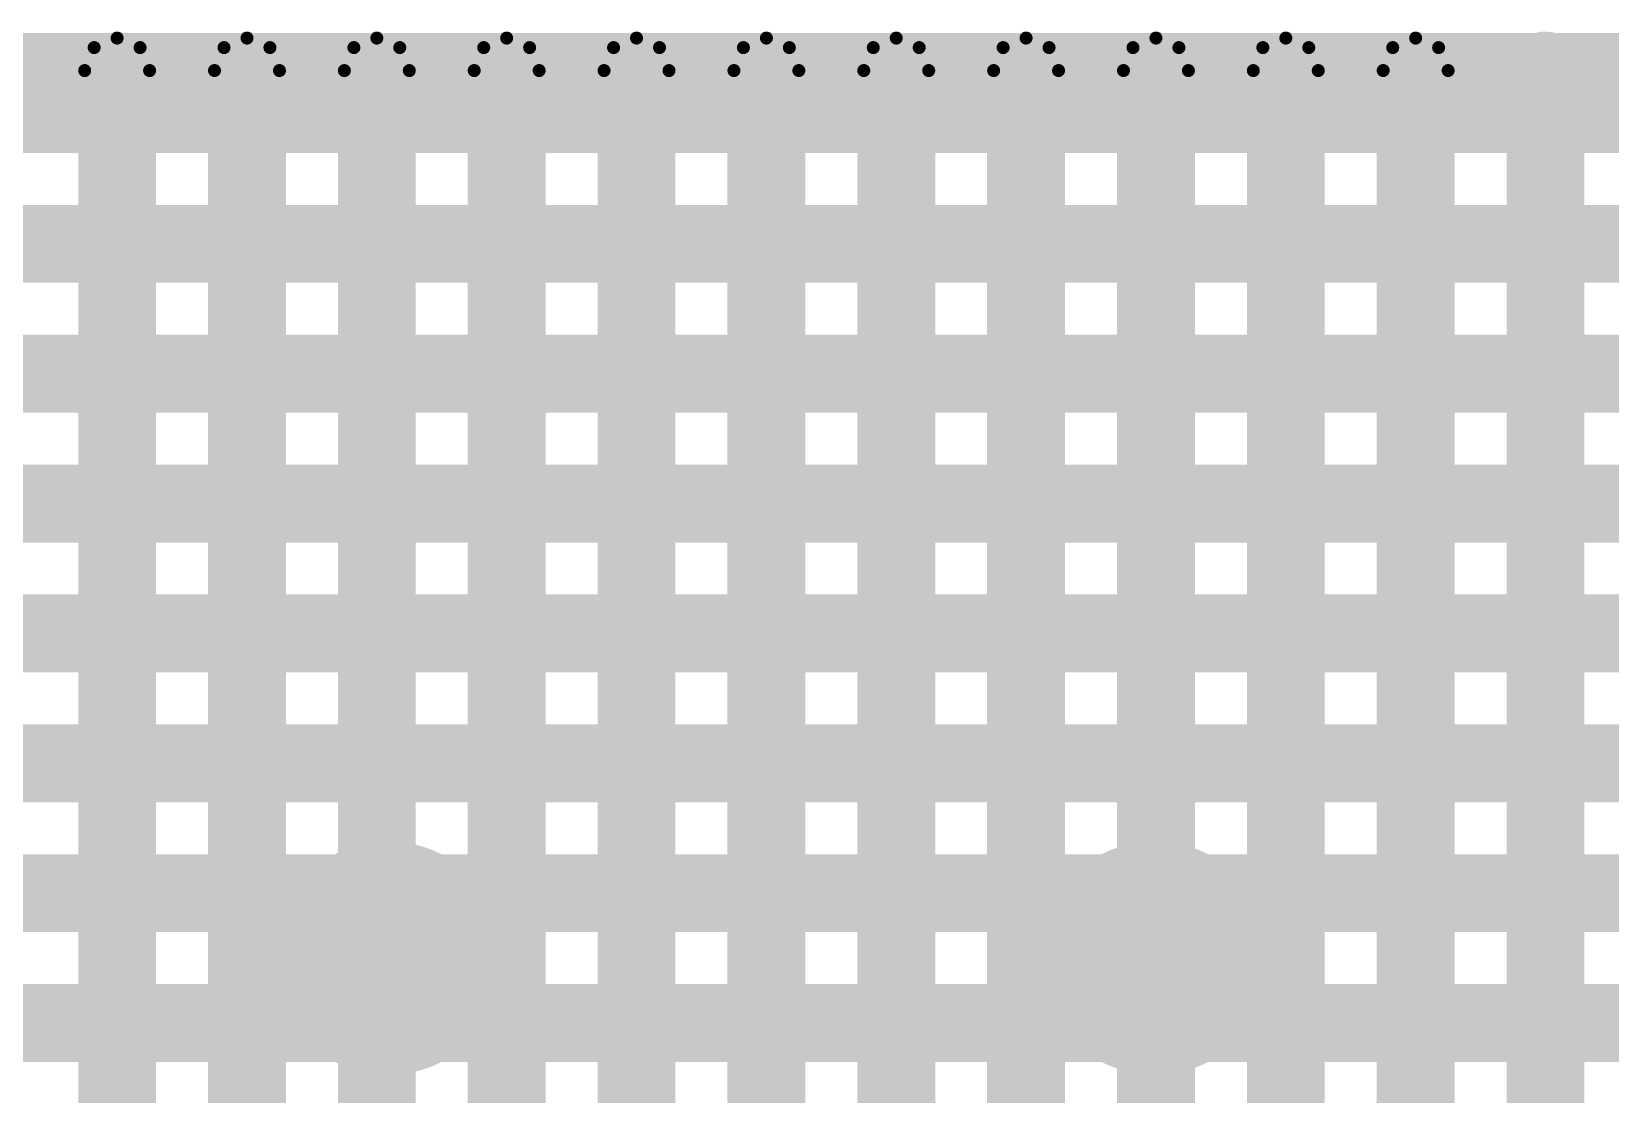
# Model space of a CAD drawing. Header units: millimetres. Extents: x 2260 to 2572, y -21 to 200.
# Drawn here: x 2337.503 to 2340.591, y 135.534 to 137.612 of the extents above; entities that cross this region are included whole.
import ezdxf

# ---------------------------------------------------------------- set-up
doc = ezdxf.new("R2010")
doc.units = ezdxf.units.MM
doc.layers.get('0').update_dxf_attribs({"lineweight": 18})
doc.layers.add('01', color=1, linetype='Continuous', lineweight=18)

# ---------------------------------------------------------------- blocks, each defined once
blk = doc.blocks.new('PAD_R1')
blk.add_lwpolyline([(0.25, 0, 0.5, 0.5, 1), (-0.25, 0, 0.5, 0.5, 1)], format="xyseb", close=True)

msp = doc.modelspace()

# ---------------------------------------------------------------- linework, layer by layer
at = {"layer": '01'}
for points in [[(2325.4442, 137.5336, 0.1524, 0.1524, 0), (2350.4782, 137.5336, 0.1524, 0.1524, 0)], [(2337.6343, 137.5721, 0.0508, 0.0508, 0), (2337.6194, 137.5361, 0.0508, 0.0508, 0)], [(2337.6253, 137.581, 0.0254, 0.0254, 0), (2337.6067, 137.5361, 0.0254, 0.0254, 0)], [(2337.6448, 134.6778, 0.1016, 0.1016, 0), (2337.6448, 137.5361, 0.1016, 0.1016, 0)], [(2337.7142, 137.5615, 0.0508, 0.0508, 0), (2337.6262, 137.5615, 0.0508, 0.0508, 0)], [(2337.6702, 137.5869, 0.0508, 0.0508, 0), (2337.6343, 137.5721, 0.0508, 0.0508, 0)], [(2337.6702, 137.5996, 0.0254, 0.0254, 0), (2337.6253, 137.581, 0.0254, 0.0254, 0)], [(2337.7061, 137.5721, 0.0508, 0.0508, 0), (2337.6702, 137.5869, 0.0508, 0.0508, 0)], [(2337.6956, 134.6778, 0.1016, 0.1016, 0), (2337.6956, 137.5361, 0.1016, 0.1016, 0)], [(2337.7151, 137.581, 0.0254, 0.0254, 0), (2337.6702, 137.5996, 0.0254, 0.0254, 0)], [(2337.721, 137.5361, 0.0508, 0.0508, 0), (2337.7061, 137.5721, 0.0508, 0.0508, 0)], [(2337.7337, 137.5361, 0.0254, 0.0254, 0), (2337.7151, 137.581, 0.0254, 0.0254, 0)], [(2337.8883, 137.5721, 0.0508, 0.0508, 0), (2337.8734, 137.5361, 0.0508, 0.0508, 0)], [(2337.8793, 137.581, 0.0254, 0.0254, 0), (2337.8607, 137.5361, 0.0254, 0.0254, 0)], [(2337.8988, 135.292, 0.1016, 0.1016, 0), (2337.8988, 137.5361, 0.1016, 0.1016, 0)], [(2337.9682, 137.5615, 0.0508, 0.0508, 0), (2337.8802, 137.5615, 0.0508, 0.0508, 0)], [(2337.9242, 137.5869, 0.0508, 0.0508, 0), (2337.8883, 137.5721, 0.0508, 0.0508, 0)], [(2337.9242, 137.5996, 0.0254, 0.0254, 0), (2337.8793, 137.581, 0.0254, 0.0254, 0)], [(2337.9601, 137.5721, 0.0508, 0.0508, 0), (2337.9242, 137.5869, 0.0508, 0.0508, 0)], [(2337.9496, 135.292, 0.1016, 0.1016, 0), (2337.9496, 137.5361, 0.1016, 0.1016, 0)], [(2337.9691, 137.581, 0.0254, 0.0254, 0), (2337.9242, 137.5996, 0.0254, 0.0254, 0)], [(2337.975, 137.5361, 0.0508, 0.0508, 0), (2337.9601, 137.5721, 0.0508, 0.0508, 0)], [(2337.9877, 137.5361, 0.0254, 0.0254, 0), (2337.9691, 137.581, 0.0254, 0.0254, 0)], [(2338.1423, 137.5721, 0.0508, 0.0508, 0), (2338.1274, 137.5361, 0.0508, 0.0508, 0)], [(2338.1333, 137.581, 0.0254, 0.0254, 0), (2338.1147, 137.5361, 0.0254, 0.0254, 0)], [(2338.1528, 135.292, 0.1016, 0.1016, 0), (2338.1528, 137.5361, 0.1016, 0.1016, 0)], [(2338.2222, 137.5615, 0.0508, 0.0508, 0), (2338.1342, 137.5615, 0.0508, 0.0508, 0)], [(2338.1782, 137.5869, 0.0508, 0.0508, 0), (2338.1423, 137.5721, 0.0508, 0.0508, 0)], [(2338.1782, 137.5996, 0.0254, 0.0254, 0), (2338.1333, 137.581, 0.0254, 0.0254, 0)], [(2338.2141, 137.5721, 0.0508, 0.0508, 0), (2338.1782, 137.5869, 0.0508, 0.0508, 0)], [(2338.2036, 135.292, 0.1016, 0.1016, 0), (2338.2036, 137.5361, 0.1016, 0.1016, 0)], [(2338.2231, 137.581, 0.0254, 0.0254, 0), (2338.1782, 137.5996, 0.0254, 0.0254, 0)], [(2338.229, 137.5361, 0.0508, 0.0508, 0), (2338.2141, 137.5721, 0.0508, 0.0508, 0)], [(2338.2417, 137.5361, 0.0254, 0.0254, 0), (2338.2231, 137.581, 0.0254, 0.0254, 0)], [(2338.3963, 137.5721, 0.0508, 0.0508, 0), (2338.3814, 137.5361, 0.0508, 0.0508, 0)], [(2338.3873, 137.581, 0.0254, 0.0254, 0), (2338.3687, 137.5361, 0.0254, 0.0254, 0)], [(2338.4068, 134.992, 0.1016, 0.1016, 0), (2338.4068, 137.5361, 0.1016, 0.1016, 0)], [(2338.4762, 137.5615, 0.0508, 0.0508, 0), (2338.3882, 137.5615, 0.0508, 0.0508, 0)], [(2338.4322, 137.5869, 0.0508, 0.0508, 0), (2338.3963, 137.5721, 0.0508, 0.0508, 0)], [(2338.4322, 137.5996, 0.0254, 0.0254, 0), (2338.3873, 137.581, 0.0254, 0.0254, 0)], [(2338.4681, 137.5721, 0.0508, 0.0508, 0), (2338.4322, 137.5869, 0.0508, 0.0508, 0)], [(2338.4576, 134.992, 0.1016, 0.1016, 0), (2338.4576, 137.5361, 0.1016, 0.1016, 0)], [(2338.4771, 137.581, 0.0254, 0.0254, 0), (2338.4322, 137.5996, 0.0254, 0.0254, 0)], [(2338.483, 137.5361, 0.0508, 0.0508, 0), (2338.4681, 137.5721, 0.0508, 0.0508, 0)], [(2338.4957, 137.5361, 0.0254, 0.0254, 0), (2338.4771, 137.581, 0.0254, 0.0254, 0)], [(2338.6503, 137.5721, 0.0508, 0.0508, 0), (2338.6354, 137.5361, 0.0508, 0.0508, 0)], [(2338.6413, 137.581, 0.0254, 0.0254, 0), (2338.6227, 137.5361, 0.0254, 0.0254, 0)], [(2338.6608, 135.292, 0.1016, 0.1016, 0), (2338.6608, 137.5361, 0.1016, 0.1016, 0)], [(2338.7302, 137.5615, 0.0508, 0.0508, 0), (2338.6422, 137.5615, 0.0508, 0.0508, 0)], [(2338.6862, 137.5869, 0.0508, 0.0508, 0), (2338.6503, 137.5721, 0.0508, 0.0508, 0)], [(2338.6862, 137.5996, 0.0254, 0.0254, 0), (2338.6413, 137.581, 0.0254, 0.0254, 0)], [(2338.7221, 137.5721, 0.0508, 0.0508, 0), (2338.6862, 137.5869, 0.0508, 0.0508, 0)], [(2338.7116, 135.292, 0.1016, 0.1016, 0), (2338.7116, 137.5361, 0.1016, 0.1016, 0)], [(2338.7311, 137.581, 0.0254, 0.0254, 0), (2338.6862, 137.5996, 0.0254, 0.0254, 0)], [(2338.737, 137.5361, 0.0508, 0.0508, 0), (2338.7221, 137.5721, 0.0508, 0.0508, 0)], [(2338.7497, 137.5361, 0.0254, 0.0254, 0), (2338.7311, 137.581, 0.0254, 0.0254, 0)], [(2338.9043, 137.5721, 0.0508, 0.0508, 0), (2338.8894, 137.5361, 0.0508, 0.0508, 0)], [(2338.8953, 137.581, 0.0254, 0.0254, 0), (2338.8767, 137.5361, 0.0254, 0.0254, 0)], [(2338.9148, 135.292, 0.1016, 0.1016, 0), (2338.9148, 137.5361, 0.1016, 0.1016, 0)], [(2338.9842, 137.5615, 0.0508, 0.0508, 0), (2338.8962, 137.5615, 0.0508, 0.0508, 0)], [(2338.9402, 137.5869, 0.0508, 0.0508, 0), (2338.9043, 137.5721, 0.0508, 0.0508, 0)], [(2338.9402, 137.5996, 0.0254, 0.0254, 0), (2338.8953, 137.581, 0.0254, 0.0254, 0)], [(2338.9761, 137.5721, 0.0508, 0.0508, 0), (2338.9402, 137.5869, 0.0508, 0.0508, 0)], [(2338.9656, 135.292, 0.1016, 0.1016, 0), (2338.9656, 137.5361, 0.1016, 0.1016, 0)], [(2338.9851, 137.581, 0.0254, 0.0254, 0), (2338.9402, 137.5996, 0.0254, 0.0254, 0)], [(2338.991, 137.5361, 0.0508, 0.0508, 0), (2338.9761, 137.5721, 0.0508, 0.0508, 0)], [(2339.0037, 137.5361, 0.0254, 0.0254, 0), (2338.9851, 137.581, 0.0254, 0.0254, 0)], [(2339.1583, 137.5721, 0.0508, 0.0508, 0), (2339.1434, 137.5361, 0.0508, 0.0508, 0)], [(2339.1493, 137.581, 0.0254, 0.0254, 0), (2339.1307, 137.5361, 0.0254, 0.0254, 0)], [(2339.1688, 69.8583, 0.1016, 0.1016, 0), (2339.1688, 137.5361, 0.1016, 0.1016, 0)], [(2339.2382, 137.5615, 0.0508, 0.0508, 0), (2339.1502, 137.5615, 0.0508, 0.0508, 0)], [(2339.1942, 137.5869, 0.0508, 0.0508, 0), (2339.1583, 137.5721, 0.0508, 0.0508, 0)], [(2339.1942, 137.5996, 0.0254, 0.0254, 0), (2339.1493, 137.581, 0.0254, 0.0254, 0)], [(2339.2301, 137.5721, 0.0508, 0.0508, 0), (2339.1942, 137.5869, 0.0508, 0.0508, 0)], [(2339.2196, 69.8583, 0.1016, 0.1016, 0), (2339.2196, 137.5361, 0.1016, 0.1016, 0)], [(2339.2391, 137.581, 0.0254, 0.0254, 0), (2339.1942, 137.5996, 0.0254, 0.0254, 0)], [(2339.245, 137.5361, 0.0508, 0.0508, 0), (2339.2301, 137.5721, 0.0508, 0.0508, 0)], [(2339.2577, 137.5361, 0.0254, 0.0254, 0), (2339.2391, 137.581, 0.0254, 0.0254, 0)], [(2339.4123, 137.5721, 0.0508, 0.0508, 0), (2339.3974, 137.5361, 0.0508, 0.0508, 0)], [(2339.4033, 137.581, 0.0254, 0.0254, 0), (2339.3847, 137.5361, 0.0254, 0.0254, 0)], [(2339.4228, 69.9079, 0.1016, 0.1016, 0), (2339.4228, 137.5361, 0.1016, 0.1016, 0)], [(2339.4922, 137.5615, 0.0508, 0.0508, 0), (2339.4042, 137.5615, 0.0508, 0.0508, 0)], [(2339.4482, 137.5869, 0.0508, 0.0508, 0), (2339.4123, 137.5721, 0.0508, 0.0508, 0)], [(2339.4482, 137.5996, 0.0254, 0.0254, 0), (2339.4033, 137.581, 0.0254, 0.0254, 0)], [(2339.4841, 137.5721, 0.0508, 0.0508, 0), (2339.4482, 137.5869, 0.0508, 0.0508, 0)], [(2339.4736, 69.9079, 0.1016, 0.1016, 0), (2339.4736, 137.5361, 0.1016, 0.1016, 0)], [(2339.4931, 137.581, 0.0254, 0.0254, 0), (2339.4482, 137.5996, 0.0254, 0.0254, 0)], [(2339.499, 137.5361, 0.0508, 0.0508, 0), (2339.4841, 137.5721, 0.0508, 0.0508, 0)], [(2339.5117, 137.5361, 0.0254, 0.0254, 0), (2339.4931, 137.581, 0.0254, 0.0254, 0)], [(2339.6663, 137.5721, 0.0508, 0.0508, 0), (2339.6514, 137.5361, 0.0508, 0.0508, 0)], [(2339.6573, 137.581, 0.0254, 0.0254, 0), (2339.6387, 137.5361, 0.0254, 0.0254, 0)], [(2339.6768, 69.9077, 0.1016, 0.1016, 0), (2339.6768, 137.5361, 0.1016, 0.1016, 0)], [(2339.7462, 137.5615, 0.0508, 0.0508, 0), (2339.6582, 137.5615, 0.0508, 0.0508, 0)], [(2339.7022, 137.5869, 0.0508, 0.0508, 0), (2339.6663, 137.5721, 0.0508, 0.0508, 0)], [(2339.7022, 137.5996, 0.0254, 0.0254, 0), (2339.6573, 137.581, 0.0254, 0.0254, 0)], [(2339.7381, 137.5721, 0.0508, 0.0508, 0), (2339.7022, 137.5869, 0.0508, 0.0508, 0)], [(2339.7276, 69.9077, 0.1016, 0.1016, 0), (2339.7276, 137.5361, 0.1016, 0.1016, 0)], [(2339.7471, 137.581, 0.0254, 0.0254, 0), (2339.7022, 137.5996, 0.0254, 0.0254, 0)], [(2339.753, 137.5361, 0.0508, 0.0508, 0), (2339.7381, 137.5721, 0.0508, 0.0508, 0)], [(2339.7657, 137.5361, 0.0254, 0.0254, 0), (2339.7471, 137.581, 0.0254, 0.0254, 0)], [(2339.9203, 137.5721, 0.0508, 0.0508, 0), (2339.9054, 137.5361, 0.0508, 0.0508, 0)], [(2339.9113, 137.581, 0.0254, 0.0254, 0), (2339.8927, 137.5361, 0.0254, 0.0254, 0)], [(2339.9308, 69.8566, 0.1016, 0.1016, 0), (2339.9308, 137.5361, 0.1016, 0.1016, 0)], [(2340.0002, 137.5615, 0.0508, 0.0508, 0), (2339.9122, 137.5615, 0.0508, 0.0508, 0)], [(2339.9562, 137.5869, 0.0508, 0.0508, 0), (2339.9203, 137.5721, 0.0508, 0.0508, 0)], [(2339.9562, 137.5996, 0.0254, 0.0254, 0), (2339.9113, 137.581, 0.0254, 0.0254, 0)], [(2339.9921, 137.5721, 0.0508, 0.0508, 0), (2339.9562, 137.5869, 0.0508, 0.0508, 0)], [(2339.9816, 69.8566, 0.1016, 0.1016, 0), (2339.9816, 137.5361, 0.1016, 0.1016, 0)], [(2340.0011, 137.581, 0.0254, 0.0254, 0), (2339.9562, 137.5996, 0.0254, 0.0254, 0)], [(2340.007, 137.5361, 0.0508, 0.0508, 0), (2339.9921, 137.5721, 0.0508, 0.0508, 0)], [(2340.0197, 137.5361, 0.0254, 0.0254, 0), (2340.0011, 137.581, 0.0254, 0.0254, 0)], [(2340.1743, 137.5721, 0.0508, 0.0508, 0), (2340.1594, 137.5361, 0.0508, 0.0508, 0)], [(2340.1653, 137.581, 0.0254, 0.0254, 0), (2340.1467, 137.5361, 0.0254, 0.0254, 0)], [(2340.1848, 69.7164, 0.1016, 0.1016, 0), (2340.1848, 137.5361, 0.1016, 0.1016, 0)], [(2340.2542, 137.5615, 0.0508, 0.0508, 0), (2340.1662, 137.5615, 0.0508, 0.0508, 0)], [(2340.2102, 137.5869, 0.0508, 0.0508, 0), (2340.1743, 137.5721, 0.0508, 0.0508, 0)], [(2340.2102, 137.5996, 0.0254, 0.0254, 0), (2340.1653, 137.581, 0.0254, 0.0254, 0)], [(2340.2461, 137.5721, 0.0508, 0.0508, 0), (2340.2102, 137.5869, 0.0508, 0.0508, 0)], [(2340.2356, 69.7164, 0.1016, 0.1016, 0), (2340.2356, 137.5361, 0.1016, 0.1016, 0)], [(2340.2551, 137.581, 0.0254, 0.0254, 0), (2340.2102, 137.5996, 0.0254, 0.0254, 0)], [(2340.261, 137.5361, 0.0508, 0.0508, 0), (2340.2461, 137.5721, 0.0508, 0.0508, 0)], [(2340.2737, 137.5361, 0.0254, 0.0254, 0), (2340.2551, 137.581, 0.0254, 0.0254, 0)], [(2340.4642, 137.5361, 0.1524, 0.1524, 0), (2340.4642, 65.7287, 0.1524, 0.1524, 0)], [(2337.721, 137.5361, 0.0508, 0.0508, 0), (2337.6194, 137.5361, 0.0508, 0.0508, 0)], [(2337.975, 137.5361, 0.0508, 0.0508, 0), (2337.8734, 137.5361, 0.0508, 0.0508, 0)], [(2338.229, 137.5361, 0.0508, 0.0508, 0), (2338.1274, 137.5361, 0.0508, 0.0508, 0)], [(2338.483, 137.5361, 0.0508, 0.0508, 0), (2338.3814, 137.5361, 0.0508, 0.0508, 0)], [(2338.737, 137.5361, 0.0508, 0.0508, 0), (2338.6354, 137.5361, 0.0508, 0.0508, 0)], [(2338.991, 137.5361, 0.0508, 0.0508, 0), (2338.8894, 137.5361, 0.0508, 0.0508, 0)], [(2339.245, 137.5361, 0.0508, 0.0508, 0), (2339.1434, 137.5361, 0.0508, 0.0508, 0)], [(2339.499, 137.5361, 0.0508, 0.0508, 0), (2339.3974, 137.5361, 0.0508, 0.0508, 0)], [(2339.753, 137.5361, 0.0508, 0.0508, 0), (2339.6514, 137.5361, 0.0508, 0.0508, 0)], [(2340.007, 137.5361, 0.0508, 0.0508, 0), (2339.9054, 137.5361, 0.0508, 0.0508, 0)], [(2340.261, 137.5361, 0.0508, 0.0508, 0), (2340.1594, 137.5361, 0.0508, 0.0508, 0)], [(2350.4741, 137.4513, 0.1524, 0.1524, 0), (2325.4264, 137.4513, 0.1524, 0.1524, 0)], [(2337.6067, 137.5361, 0.0254, 0.0254, 0), (2337.6067, 134.1714, 0.0254, 0.0254, 0)], [(2337.7337, 134.6793, 0.0254, 0.0254, 0), (2337.7337, 137.5361, 0.0254, 0.0254, 0)], [(2337.8607, 137.5361, 0.0254, 0.0254, 0), (2337.8607, 135.1872, 0.0254, 0.0254, 0)], [(2337.9877, 135.3047, 0.0254, 0.0254, 0), (2337.9877, 137.5361, 0.0254, 0.0254, 0)], [(2338.1147, 137.5361, 0.0254, 0.0254, 0), (2338.1147, 135.3047, 0.0254, 0.0254, 0)], [(2338.2417, 135.3047, 0.0254, 0.0254, 0), (2338.2417, 137.5361, 0.0254, 0.0254, 0)], [(2338.3687, 137.5361, 0.0254, 0.0254, 0), (2338.3687, 134.9936, 0.0254, 0.0254, 0)], [(2338.4957, 134.4857, 0.0254, 0.0254, 0), (2338.4957, 137.5361, 0.0254, 0.0254, 0)], [(2338.6227, 137.5361, 0.0254, 0.0254, 0), (2338.6227, 133.9778, 0.0254, 0.0254, 0)], [(2338.7497, 135.3047, 0.0254, 0.0254, 0), (2338.7497, 137.5361, 0.0254, 0.0254, 0)], [(2338.8767, 137.5361, 0.0254, 0.0254, 0), (2338.8767, 135.3047, 0.0254, 0.0254, 0)], [(2339.0037, 135.3047, 0.0254, 0.0254, 0), (2339.0037, 137.5361, 0.0254, 0.0254, 0)], [(2339.1307, 137.5361, 0.0254, 0.0254, 0), (2339.1307, 69.8109, 0.0254, 0.0254, 0)], [(2339.2577, 69.867, 0.0254, 0.0254, 0), (2339.2577, 137.5361, 0.0254, 0.0254, 0)], [(2339.3847, 137.5361, 0.0254, 0.0254, 0), (2339.3847, 69.9025, 0.0254, 0.0254, 0)], [(2339.5117, 69.9195, 0.0254, 0.0254, 0), (2339.5117, 137.5361, 0.0254, 0.0254, 0)], [(2339.6387, 137.5361, 0.0254, 0.0254, 0), (2339.6387, 69.9188, 0.0254, 0.0254, 0)], [(2339.7657, 69.9003, 0.0254, 0.0254, 0), (2339.7657, 137.5361, 0.0254, 0.0254, 0)], [(2339.8927, 137.5361, 0.0254, 0.0254, 0), (2339.8927, 69.8652, 0.0254, 0.0254, 0)], [(2340.0197, 69.8109, 0.0254, 0.0254, 0), (2340.0197, 137.5361, 0.0254, 0.0254, 0)], [(2340.1467, 137.5361, 0.0254, 0.0254, 0), (2340.1467, 69.7221, 0.0254, 0.0254, 0)], [(2340.2737, 69.557, 0.0254, 0.0254, 0), (2340.2737, 137.5361, 0.0254, 0.0254, 0)], [(2350.4741, 137.1973, 0.1524, 0.1524, 0), (2325.4264, 137.1973, 0.1524, 0.1524, 0)], [(2350.4741, 136.9433, 0.1524, 0.1524, 0), (2325.4264, 136.9433, 0.1524, 0.1524, 0)], [(2350.4741, 136.6893, 0.1524, 0.1524, 0), (2325.4264, 136.6893, 0.1524, 0.1524, 0)], [(2350.4741, 136.4353, 0.1524, 0.1524, 0), (2325.4264, 136.4353, 0.1524, 0.1524, 0)], [(2350.4741, 136.1813, 0.1524, 0.1524, 0), (2325.4264, 136.1813, 0.1524, 0.1524, 0)], [(2350.4741, 135.9273, 0.1524, 0.1524, 0), (2325.4264, 135.9273, 0.1524, 0.1524, 0)], [(2350.4741, 135.6733, 0.1524, 0.1524, 0), (2325.4264, 135.6733, 0.1524, 0.1524, 0)]]:
    msp.add_lwpolyline(points, format="xyseb", dxfattribs=at)

# ---------------------------------------------------------------- block references
for p, xscale, yscale in [((2337.6262, 137.5615), -0.0508, 0.0508), ((2337.6343, 137.5721), -0.0508, 0.0508), ((2337.6343, 137.5721), -0.0508, 0.0508), ((2337.6253, 137.581), -0.0254, 0.0254), ((2337.6253, 137.581), -0.0254, 0.0254), ((2337.6702, 137.5869), -0.0508, 0.0508), ((2337.6702, 137.5869), -0.0508, 0.0508), ((2337.6702, 137.5869), -0.0508, 0.0508), ((2337.6702, 137.5996), -0.0254, 0.0254), ((2337.6702, 137.5996), -0.0254, 0.0254), ((2337.7061, 137.5721), -0.0508, 0.0508), ((2337.7061, 137.5721), -0.0508, 0.0508), ((2337.7142, 137.5615), -0.0508, 0.0508), ((2337.7151, 137.581), -0.0254, 0.0254), ((2337.7151, 137.581), -0.0254, 0.0254), ((2337.8802, 137.5615), -0.0508, 0.0508), ((2337.8883, 137.5721), -0.0508, 0.0508), ((2337.8883, 137.5721), -0.0508, 0.0508), ((2337.8793, 137.581), -0.0254, 0.0254), ((2337.8793, 137.581), -0.0254, 0.0254), ((2337.9242, 137.5869), -0.0508, 0.0508), ((2337.9242, 137.5869), -0.0508, 0.0508), ((2337.9242, 137.5869), -0.0508, 0.0508), ((2337.9242, 137.5996), -0.0254, 0.0254), ((2337.9242, 137.5996), -0.0254, 0.0254), ((2337.9601, 137.5721), -0.0508, 0.0508), ((2337.9601, 137.5721), -0.0508, 0.0508), ((2337.9682, 137.5615), -0.0508, 0.0508), ((2337.9691, 137.581), -0.0254, 0.0254), ((2337.9691, 137.581), -0.0254, 0.0254), ((2338.1342, 137.5615), -0.0508, 0.0508), ((2338.1423, 137.5721), -0.0508, 0.0508), ((2338.1423, 137.5721), -0.0508, 0.0508), ((2338.1333, 137.581), -0.0254, 0.0254), ((2338.1333, 137.581), -0.0254, 0.0254), ((2338.1782, 137.5869), -0.0508, 0.0508), ((2338.1782, 137.5869), -0.0508, 0.0508), ((2338.1782, 137.5869), -0.0508, 0.0508), ((2338.1782, 137.5996), -0.0254, 0.0254), ((2338.1782, 137.5996), -0.0254, 0.0254), ((2338.2141, 137.5721), -0.0508, 0.0508), ((2338.2141, 137.5721), -0.0508, 0.0508), ((2338.2222, 137.5615), -0.0508, 0.0508), ((2338.2231, 137.581), -0.0254, 0.0254), ((2338.2231, 137.581), -0.0254, 0.0254), ((2338.3882, 137.5615), -0.0508, 0.0508), ((2338.3963, 137.5721), -0.0508, 0.0508), ((2338.3963, 137.5721), -0.0508, 0.0508), ((2338.3873, 137.581), -0.0254, 0.0254), ((2338.3873, 137.581), -0.0254, 0.0254), ((2338.4322, 137.5869), -0.0508, 0.0508), ((2338.4322, 137.5869), -0.0508, 0.0508), ((2338.4322, 137.5869), -0.0508, 0.0508), ((2338.4322, 137.5996), -0.0254, 0.0254), ((2338.4322, 137.5996), -0.0254, 0.0254), ((2338.4681, 137.5721), -0.0508, 0.0508), ((2338.4681, 137.5721), -0.0508, 0.0508), ((2338.4762, 137.5615), -0.0508, 0.0508), ((2338.4771, 137.581), -0.0254, 0.0254), ((2338.4771, 137.581), -0.0254, 0.0254), ((2338.6422, 137.5615), -0.0508, 0.0508), ((2338.6503, 137.5721), -0.0508, 0.0508), ((2338.6503, 137.5721), -0.0508, 0.0508), ((2338.6413, 137.581), -0.0254, 0.0254), ((2338.6413, 137.581), -0.0254, 0.0254), ((2338.6862, 137.5869), -0.0508, 0.0508), ((2338.6862, 137.5869), -0.0508, 0.0508), ((2338.6862, 137.5869), -0.0508, 0.0508), ((2338.6862, 137.5996), -0.0254, 0.0254), ((2338.6862, 137.5996), -0.0254, 0.0254), ((2338.7221, 137.5721), -0.0508, 0.0508), ((2338.7221, 137.5721), -0.0508, 0.0508), ((2338.7302, 137.5615), -0.0508, 0.0508), ((2338.7311, 137.581), -0.0254, 0.0254), ((2338.7311, 137.581), -0.0254, 0.0254), ((2338.8962, 137.5615), -0.0508, 0.0508), ((2338.9043, 137.5721), -0.0508, 0.0508), ((2338.9043, 137.5721), -0.0508, 0.0508), ((2338.8953, 137.581), -0.0254, 0.0254), ((2338.8953, 137.581), -0.0254, 0.0254), ((2338.9402, 137.5869), -0.0508, 0.0508), ((2338.9402, 137.5869), -0.0508, 0.0508), ((2338.9402, 137.5869), -0.0508, 0.0508), ((2338.9402, 137.5996), -0.0254, 0.0254), ((2338.9402, 137.5996), -0.0254, 0.0254), ((2338.9761, 137.5721), -0.0508, 0.0508), ((2338.9761, 137.5721), -0.0508, 0.0508), ((2338.9842, 137.5615), -0.0508, 0.0508), ((2338.9851, 137.581), -0.0254, 0.0254), ((2338.9851, 137.581), -0.0254, 0.0254), ((2339.1502, 137.5615), -0.0508, 0.0508), ((2339.1583, 137.5721), -0.0508, 0.0508), ((2339.1583, 137.5721), -0.0508, 0.0508), ((2339.1493, 137.581), -0.0254, 0.0254), ((2339.1493, 137.581), -0.0254, 0.0254), ((2339.1942, 137.5869), -0.0508, 0.0508), ((2339.1942, 137.5869), -0.0508, 0.0508), ((2339.1942, 137.5869), -0.0508, 0.0508), ((2339.1942, 137.5996), -0.0254, 0.0254), ((2339.1942, 137.5996), -0.0254, 0.0254), ((2339.2301, 137.5721), -0.0508, 0.0508), ((2339.2301, 137.5721), -0.0508, 0.0508), ((2339.2382, 137.5615), -0.0508, 0.0508), ((2339.2391, 137.581), -0.0254, 0.0254), ((2339.2391, 137.581), -0.0254, 0.0254), ((2339.4042, 137.5615), -0.0508, 0.0508), ((2339.4123, 137.5721), -0.0508, 0.0508), ((2339.4123, 137.5721), -0.0508, 0.0508), ((2339.4033, 137.581), -0.0254, 0.0254), ((2339.4033, 137.581), -0.0254, 0.0254), ((2339.4482, 137.5869), -0.0508, 0.0508), ((2339.4482, 137.5869), -0.0508, 0.0508), ((2339.4482, 137.5869), -0.0508, 0.0508), ((2339.4482, 137.5996), -0.0254, 0.0254), ((2339.4482, 137.5996), -0.0254, 0.0254), ((2339.4841, 137.5721), -0.0508, 0.0508), ((2339.4841, 137.5721), -0.0508, 0.0508), ((2339.4922, 137.5615), -0.0508, 0.0508), ((2339.4931, 137.581), -0.0254, 0.0254), ((2339.4931, 137.581), -0.0254, 0.0254), ((2339.6582, 137.5615), -0.0508, 0.0508), ((2339.6663, 137.5721), -0.0508, 0.0508), ((2339.6663, 137.5721), -0.0508, 0.0508), ((2339.6573, 137.581), -0.0254, 0.0254), ((2339.6573, 137.581), -0.0254, 0.0254), ((2339.7022, 137.5869), -0.0508, 0.0508), ((2339.7022, 137.5869), -0.0508, 0.0508), ((2339.7022, 137.5869), -0.0508, 0.0508), ((2339.7022, 137.5996), -0.0254, 0.0254), ((2339.7022, 137.5996), -0.0254, 0.0254), ((2339.7381, 137.5721), -0.0508, 0.0508), ((2339.7381, 137.5721), -0.0508, 0.0508), ((2339.7462, 137.5615), -0.0508, 0.0508), ((2339.7471, 137.581), -0.0254, 0.0254), ((2339.7471, 137.581), -0.0254, 0.0254), ((2339.9122, 137.5615), -0.0508, 0.0508), ((2339.9203, 137.5721), -0.0508, 0.0508), ((2339.9203, 137.5721), -0.0508, 0.0508), ((2339.9113, 137.581), -0.0254, 0.0254), ((2339.9113, 137.581), -0.0254, 0.0254), ((2339.9562, 137.5869), -0.0508, 0.0508), ((2339.9562, 137.5869), -0.0508, 0.0508), ((2339.9562, 137.5869), -0.0508, 0.0508), ((2339.9562, 137.5996), -0.0254, 0.0254), ((2339.9562, 137.5996), -0.0254, 0.0254), ((2339.9921, 137.5721), -0.0508, 0.0508), ((2339.9921, 137.5721), -0.0508, 0.0508), ((2340.0002, 137.5615), -0.0508, 0.0508), ((2340.0011, 137.581), -0.0254, 0.0254), ((2340.0011, 137.581), -0.0254, 0.0254), ((2340.1662, 137.5615), -0.0508, 0.0508), ((2340.1743, 137.5721), -0.0508, 0.0508), ((2340.1743, 137.5721), -0.0508, 0.0508), ((2340.1653, 137.581), -0.0254, 0.0254), ((2340.1653, 137.581), -0.0254, 0.0254), ((2340.2102, 137.5869), -0.0508, 0.0508), ((2340.2102, 137.5869), -0.0508, 0.0508), ((2340.2102, 137.5869), -0.0508, 0.0508), ((2340.2102, 137.5996), -0.0254, 0.0254), ((2340.2102, 137.5996), -0.0254, 0.0254), ((2340.2461, 137.5721), -0.0508, 0.0508), ((2340.2461, 137.5721), -0.0508, 0.0508), ((2340.2542, 137.5615), -0.0508, 0.0508), ((2340.2551, 137.581), -0.0254, 0.0254), ((2340.2551, 137.581), -0.0254, 0.0254), ((2340.4642, 137.5361), -0.1524, 0.1524), ((2337.6194, 137.5361), -0.0508, 0.0508), ((2337.6194, 137.5361), -0.0508, 0.0508), ((2337.721, 137.5361), -0.0508, 0.0508), ((2337.721, 137.5361), -0.0508, 0.0508), ((2337.8734, 137.5361), -0.0508, 0.0508), ((2337.8734, 137.5361), -0.0508, 0.0508), ((2337.975, 137.5361), -0.0508, 0.0508), ((2337.975, 137.5361), -0.0508, 0.0508), ((2338.1274, 137.5361), -0.0508, 0.0508), ((2338.1274, 137.5361), -0.0508, 0.0508), ((2338.229, 137.5361), -0.0508, 0.0508), ((2338.229, 137.5361), -0.0508, 0.0508), ((2338.3814, 137.5361), -0.0508, 0.0508), ((2338.3814, 137.5361), -0.0508, 0.0508), ((2338.483, 137.5361), -0.0508, 0.0508), ((2338.483, 137.5361), -0.0508, 0.0508), ((2338.6354, 137.5361), -0.0508, 0.0508), ((2338.6354, 137.5361), -0.0508, 0.0508), ((2338.737, 137.5361), -0.0508, 0.0508), ((2338.737, 137.5361), -0.0508, 0.0508), ((2338.8894, 137.5361), -0.0508, 0.0508), ((2338.8894, 137.5361), -0.0508, 0.0508), ((2338.991, 137.5361), -0.0508, 0.0508), ((2338.991, 137.5361), -0.0508, 0.0508), ((2339.1434, 137.5361), -0.0508, 0.0508), ((2339.1434, 137.5361), -0.0508, 0.0508), ((2339.245, 137.5361), -0.0508, 0.0508), ((2339.245, 137.5361), -0.0508, 0.0508), ((2339.3974, 137.5361), -0.0508, 0.0508), ((2339.3974, 137.5361), -0.0508, 0.0508), ((2339.499, 137.5361), -0.0508, 0.0508), ((2339.499, 137.5361), -0.0508, 0.0508), ((2339.6514, 137.5361), -0.0508, 0.0508), ((2339.6514, 137.5361), -0.0508, 0.0508), ((2339.753, 137.5361), -0.0508, 0.0508), ((2339.753, 137.5361), -0.0508, 0.0508), ((2339.9054, 137.5361), -0.0508, 0.0508), ((2339.9054, 137.5361), -0.0508, 0.0508), ((2340.007, 137.5361), -0.0508, 0.0508), ((2340.007, 137.5361), -0.0508, 0.0508), ((2340.1594, 137.5361), -0.0508, 0.0508), ((2340.1594, 137.5361), -0.0508, 0.0508), ((2340.261, 137.5361), -0.0508, 0.0508), ((2340.261, 137.5361), -0.0508, 0.0508), ((2337.6067, 137.5361), -0.0254, 0.0254), ((2337.6067, 137.5361), -0.0254, 0.0254), ((2337.7337, 137.5361), -0.0254, 0.0254), ((2337.7337, 137.5361), -0.0254, 0.0254), ((2337.8607, 137.5361), -0.0254, 0.0254), ((2337.8607, 137.5361), -0.0254, 0.0254), ((2337.9877, 137.5361), -0.0254, 0.0254), ((2337.9877, 137.5361), -0.0254, 0.0254), ((2338.1147, 137.5361), -0.0254, 0.0254), ((2338.1147, 137.5361), -0.0254, 0.0254), ((2338.2417, 137.5361), -0.0254, 0.0254), ((2338.2417, 137.5361), -0.0254, 0.0254), ((2338.3687, 137.5361), -0.0254, 0.0254), ((2338.3687, 137.5361), -0.0254, 0.0254), ((2338.4957, 137.5361), -0.0254, 0.0254), ((2338.4957, 137.5361), -0.0254, 0.0254), ((2338.6227, 137.5361), -0.0254, 0.0254), ((2338.6227, 137.5361), -0.0254, 0.0254), ((2338.7497, 137.5361), -0.0254, 0.0254), ((2338.7497, 137.5361), -0.0254, 0.0254), ((2338.8767, 137.5361), -0.0254, 0.0254), ((2338.8767, 137.5361), -0.0254, 0.0254), ((2339.0037, 137.5361), -0.0254, 0.0254), ((2339.0037, 137.5361), -0.0254, 0.0254), ((2339.1307, 137.5361), -0.0254, 0.0254), ((2339.1307, 137.5361), -0.0254, 0.0254), ((2339.2577, 137.5361), -0.0254, 0.0254), ((2339.2577, 137.5361), -0.0254, 0.0254), ((2339.3847, 137.5361), -0.0254, 0.0254), ((2339.3847, 137.5361), -0.0254, 0.0254), ((2339.5117, 137.5361), -0.0254, 0.0254), ((2339.5117, 137.5361), -0.0254, 0.0254), ((2339.6387, 137.5361), -0.0254, 0.0254), ((2339.6387, 137.5361), -0.0254, 0.0254), ((2339.7657, 137.5361), -0.0254, 0.0254), ((2339.7657, 137.5361), -0.0254, 0.0254), ((2339.8927, 137.5361), -0.0254, 0.0254), ((2339.8927, 137.5361), -0.0254, 0.0254), ((2340.0197, 137.5361), -0.0254, 0.0254), ((2340.0197, 137.5361), -0.0254, 0.0254), ((2340.1467, 137.5361), -0.0254, 0.0254), ((2340.1467, 137.5361), -0.0254, 0.0254), ((2340.2737, 137.5361), -0.0254, 0.0254), ((2340.2737, 137.5361), -0.0254, 0.0254), ((2338.2003, 135.8003), -0.456945, 0.456945), ((2339.7001, 135.8003), -0.456945, 0.456945)]:
    msp.add_blockref('PAD_R1', p, dxfattribs=dict(at, xscale=xscale, yscale=yscale))

doc.saveas('drawing.dxf')
